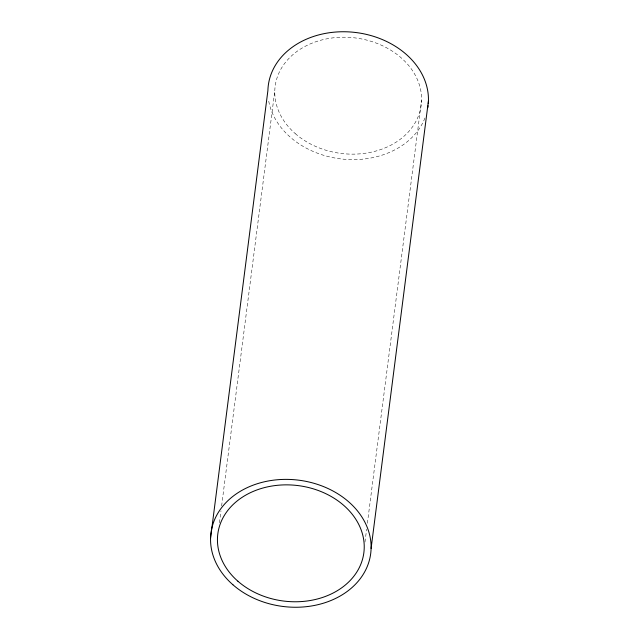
<?xml version="1.0" encoding="UTF-8"?>
<svg xmlns="http://www.w3.org/2000/svg" width="639" height="639" viewBox="0 0 639 639"><rect width="100%" height="100%" fill="white"/><g stroke="black" fill="none" stroke-linecap="round" stroke-linejoin="round"><path stroke-width="0.48" stroke-dasharray="3.19 2.4" d="M219.465 522.774L220.99 510.888M221.621 505.936L274.778 90.986M364.981 542.072L366.634 529.196M367.393 523.253L421.564 100.387M424.951 118.007A80.53 63.636 7.3 0 1 341.002 158.919A80.53 63.636 7.3 0 1 268.444 99.404M295.21 133.567A73.629 58.181 7.3 0 0 418.673 115.308A73.629 58.181 7.3 0 0 330.635 38.18A73.629 58.181 7.3 0 0 295.21 133.567"/><path stroke-width="0.96" d="M210.558 538.174L267.901 90.546A80.53 63.636 7.3 0 1 351.666 32.086A80.53 63.636 7.3 0 1 428.282 103.742M371.099 548.454L428.442 100.826M428.082 105.699A80.53 63.636 7.3 0 1 427.803 107.64M232.9 584.749A80.53 63.636 7.3 0 0 367.936 564.772A80.53 63.636 7.3 0 0 271.647 480.424A80.53 63.636 7.3 0 0 232.9 584.749M237.868 581.194A73.629 58.181 7.3 0 0 361.331 562.935A73.629 58.181 7.3 0 0 273.292 485.816A73.629 58.181 7.3 0 0 237.868 581.194"/></g></svg>
